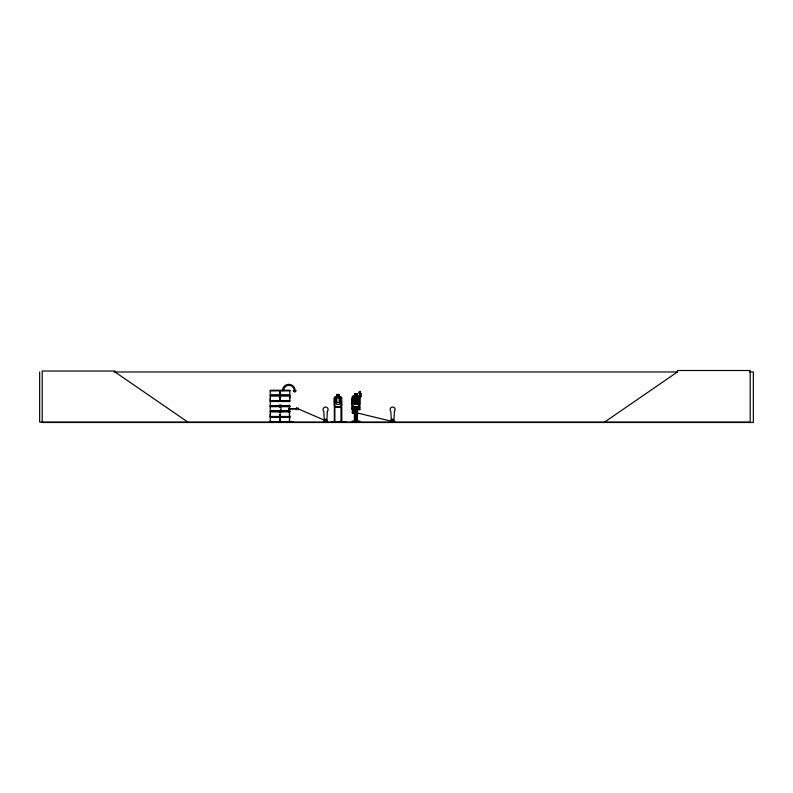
<?xml version="1.0" encoding="UTF-8"?>
<svg xmlns="http://www.w3.org/2000/svg" width="793" height="793" viewBox="0 0 793 793"><rect width="100%" height="100%" fill="white"/><g stroke="black" fill="none" stroke-linecap="round" stroke-linejoin="round"><path stroke-width="1.19" d="M279.701 414.144L279.691 416.464L270.254 416.464L270.264 414.144M270.254 400.564L270.254 395.925L279.701 395.925L279.691 400.564L270.254 400.564L270.264 398.245M279.691 398.245L279.691 395.925M280.365 416.464L280.365 414.144L280.355 416.464L289.812 416.464M280.355 400.564L280.355 395.925L289.812 395.925L289.802 400.564L280.355 400.564L280.365 398.245M289.802 398.245L289.802 395.925M352.855 398.522L352.171 398.522L352.132 404.549L352.905 406.769L358.743 406.74L359.596 404.509L359.596 398.482L357.108 397.709L357.108 395.479L354.63 395.489L354.709 397.828M357.028 397.818L357.028 395.548M359.507 404.499L359.516 398.512M360.151 392.852L360.121 393.675L359.259 393.724L359.338 391.395L359.814 394.071L360.666 394.032L360.686 393.13L359.824 393.179L359.814 394.071M360.686 393.13L360.904 396.797L360.052 396.847L359.447 392.446L359.259 393.724M360.904 396.797L360.359 392.545M352.34 408.821L353.5 408.851L352.34 408.821L352.37 409.743L353.529 409.575L352.37 409.743M360.052 392.347L360.2 391.355L360.666 394.032M325.645 419.933L325.665 419.408M392.852 419.923L392.466 419.438M392.406 419.864L392.594 419.636M341.654 404.489L340.821 406.888L335.102 406.888M341.733 404.499L340.881 406.978L335.042 406.978L334.279 404.499M358.743 406.74L359.507 404.46M280.177 407.384L279.939 406.611M270.225 405.986L279.711 406.224M270.254 421.876L270.254 417.396L279.701 417.396L279.701 421.876L270.225 422.064M352.32 409.703L352.171 398.413L352.855 398.403L353.004 409.664L352.32 409.703L352.221 396.986L353.014 396.094L354.699 396.084L354.689 393.606L357.177 393.586L357.187 396.074L358.803 396.064L359.685 396.936L359.576 409.664L358.912 409.654L359.011 405.996M335.102 397.025L334.359 397.868L334.309 422.074M323.99 421.479L323.673 420.429L323.494 422.064M323.693 421.747L327.36 421.479L296.532 408.137M326.538 422.064L327.053 422.064M326.805 422.054L327.777 422.035L323.266 422.064M327.013 422.074L327.162 420.429M390.731 422.054L391.464 422.054M390.949 422.054L391.722 422.074M393.814 422.074L394.547 422.074M394.329 421.747L394.527 420.429L394.527 421.747L393.288 422.064L393.873 422.035M394.815 422.054L352.885 411.914C356.483 413.212 350.07 414.233 353.024 411.914M352.151 407.939L352.994 407.939M352.161 409.555L359.715 409.495M358.882 407.909L359.566 407.87M604.603 422.074L677.4 371.976L677.4 370.5L750.188 370.5L750.188 422.074L39.65 422.074L39.65 371.976M353.549 397.006L354.788 396.173L353.044 396.183M279.037 411.121L281.029 409.882L281.029 407.562L279.037 406.313M354.709 397.799L353.46 398.542L353.46 402.715L354.699 404.489L357.019 404.48L358.267 402.685L358.267 398.522L357.028 397.779M352.994 408.058L352.31 408.078M359.625 408.028L353.054 408.137M359.735 409.634L359.596 396.976M326.32 422.064L326.825 422.035M390.771 422.074L390.582 421.479L394.408 421.479M390.989 422.074L390.225 422.045L394.527 421.747M359.179 392.931L360.042 392.892L360.121 393.675M359.794 394.706L360.656 394.656M359.784 395.598L360.646 395.548M354.768 393.685L357.098 393.675L357.108 396.153L358.357 396.976M357.108 396.153L358.763 396.143M352.231 396.996L352.915 396.996M359.645 396.956L358.961 396.956L359.001 403.736M354.62 397.759L352.925 397.729L352.142 398.532M352.964 397.808L358.684 397.808M359.596 398.364L358.912 398.373L359.001 409.644M358.912 398.482L359.596 398.522M358.684 406.66L352.964 406.65L352.211 404.499M352.211 407.622L353.054 407.622M358.942 407.582L359.784 407.582M352.994 408.514L358.892 408.365M352.221 409.426L359.794 409.376M114.073 371.976L677.777 371.976M749.633 371.976L753.35 371.976L753.35 422.5L42.207 422.5L42.207 371.025L115.005 371.025L115.005 371.976L187.792 422.074M270.244 390.325L279.711 390.325M280.345 390.325L289.822 390.325M270.264 390.79L279.691 390.79M280.365 390.79L289.802 390.79M270.185 395.31L279.77 395.31M280.286 395.31L289.881 395.31M270.185 395.598L279.77 395.598M280.286 395.598L289.881 395.598M341.833 422.025L341.733 397.818L340.861 396.946L335.072 396.946L334.279 397.828L334.359 404.489M270.185 400.891L279.77 400.891M280.286 400.891L289.881 400.891M270.185 401.179L279.77 401.179M280.286 401.179L289.881 401.179M279.701 401.506L270.254 401.506L270.254 405.976L279.711 405.976L270.264 405.857M280.355 401.506L289.812 401.506M334.23 401.873L334.914 401.873L334.834 422.074M341.654 401.873L340.97 401.873L340.97 422.074M279.205 405.084L281.465 405.084M279.205 405.768L281.465 405.768M280.365 405.857L289.802 405.857M280.345 405.986L289.822 405.986M280.345 406.175L289.822 406.224M279.711 406.412L270.244 406.412L270.264 410.883L279.701 410.883M280.345 406.412L289.822 406.412M270.264 406.68L279.691 406.68M280.365 406.68L289.802 406.68M288.721 408.395L289.564 408.395L289.673 422.025M290.218 408.593L296.532 408.593M290.218 409.019L296.532 409.019M288.721 409.238L289.564 409.238M355.234 409.436L354.392 409.436L354.392 422.064M288.721 409.446L289.564 409.446M280.355 410.883L289.812 410.883M270.185 411.21L279.77 411.21M280.286 411.21L289.881 411.21M270.185 411.498L279.77 411.498M280.286 411.498L289.881 411.498M288.85 411.736L289.376 411.736M289.812 411.815L270.254 411.815L270.254 416.464M279.205 412.499L281.465 412.499M270.185 416.781L279.77 416.781M280.286 416.781L289.881 416.781M270.185 417.068L279.77 417.068M280.286 417.068L289.881 417.068M289.812 417.396L280.355 417.396L280.355 421.876L292.934 421.658L285.351 422.074M390.721 420.429L391.038 421.479M352.181 421.162L359.754 421.192M324.615 421.271L326.3 421.271M341.733 421.341L340.891 421.341L340.891 422.074M352.181 421.479L359.754 421.479M270.264 421.747L279.691 421.747M280.365 421.747L292.934 421.698M352.835 407.919L352.845 409.703M279.939 410.824L280.107 410.05M340.821 397.025L341.654 397.858M359.824 393.179L360.052 396.847M353.5 408.851L353.529 409.773M393.219 421.479L393.219 419.269L392.059 419.269L392.059 421.479M390.741 420.429L390.721 421.747M357.474 422.074L357.554 409.446L356.711 409.446L356.711 422.074M357.395 409.446L357.395 422.074M356.87 409.446L356.87 422.074M355.234 422.064L355.155 409.436L355.076 422.064M354.55 409.436L354.55 422.064M346.333 422.074L331.177 422.074M341.575 421.341L341.575 422.074M336.847 394.537L336.847 397.025L335.598 397.858L335.598 402.497L336.847 404.489L339.166 404.489L340.405 402.497L340.405 397.858L339.166 397.025L339.245 394.458L336.757 394.458L336.757 396.946M334.993 422.074L334.993 421.341L334.15 421.341L334.15 422.074M327.192 420.429L327.162 421.479M326.171 421.479L326.161 419.269L325.011 419.269L325.011 421.479M298.218 407.86L298.218 409.753M296.532 407.86L296.532 409.753M290.218 408.226L290.218 409.386M289.405 409.446L289.405 422.074M289.376 405.005L289.376 412.578M282.447 390.681A6.364 6.364 0 0 1 288.821 384.308A6.364 6.364 0 0 1 295.184 390.681L296.235 390.681L294.709 392.148L293.172 390.681L294.233 390.681A5.313 5.313 0 0 0 288.92 385.358A5.313 5.313 0 0 0 283.607 390.681M354.709 398.542L354.699 402.705L357.028 402.695L357.028 398.532L354.709 398.542M355.125 395.935L355.125 396.678L356.612 396.669L356.612 395.925L355.125 395.935M327.36 411.369L326.835 421.103L324.307 421.103L323.782 411.369A2.528 2.528 0 0 1 323.782 407.79A2.528 2.528 0 0 1 327.36 407.79A2.528 2.528 0 0 1 327.36 411.369M394.408 411.369L393.883 421.103L391.355 421.103L390.84 411.369A2.528 2.528 0 0 1 390.84 407.79A2.528 2.528 0 0 1 394.408 407.79A2.528 2.528 0 0 1 394.408 411.369M352.161 411.864C353.262 415.245 355.026 409.525 352.161 411.864M358.039 403.687L357.237 403.766L355.879 401.615C354.937 405.134 351.933 403.915 355.343 401.129C352.062 398.562 354.986 397.243 355.839 400.624C356.652 397.243 359.764 398.502 356.374 401.139L358.039 403.687M356.681 394.091L355.195 394.091L355.195 394.924L356.681 394.914L356.681 394.091M279.711 390.503L270.244 390.513L270.264 394.993L279.701 394.993L279.701 390.513M289.822 390.493L280.345 390.493L280.365 394.993L289.812 394.993L289.812 390.513M338.75 394.954L337.263 394.954L337.263 395.786L338.75 395.786L338.75 394.954M339.166 397.858L336.847 397.858L336.847 402.497L339.166 402.497L339.166 397.858"/></g></svg>
